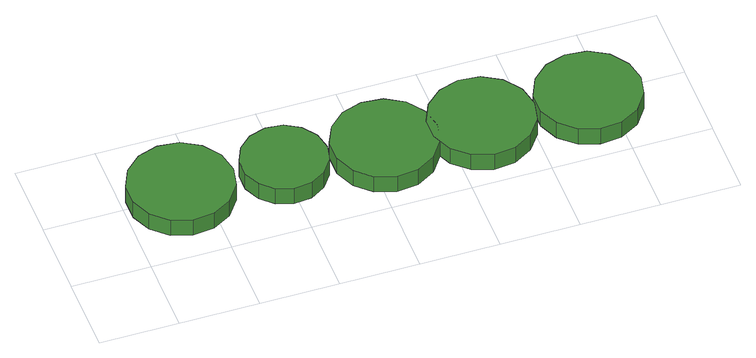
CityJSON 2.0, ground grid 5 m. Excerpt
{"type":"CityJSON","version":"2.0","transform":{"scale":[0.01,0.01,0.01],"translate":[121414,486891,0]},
"CityObjects":{
"tree1":{"type":"SolitaryVegetationObject","attributes":{"function":"something"},"geometry":[{"type":"MultiSurface","lod":"1","boundaries":[[[0,1,2,3,4,5,6,7,8,9,10,11,12,13,14]],[[15,16,17,18,19,20,21,22,23,24,25,26,27,28,29]],[[0,29,28,1]],[[1,28,27,2]],[[2,27,26,3]],[[3,26,25,4]],[[4,25,24,5]],[[5,24,23,6]],[[6,23,22,7]],[[7,22,21,8]],[[8,21,20,9]],[[9,20,19,10]],[[10,19,18,11]],[[11,18,17,12]],[[12,17,16,13]],[[13,16,15,14]],[[14,15,29,0]]]}]},
"tree2":{"type":"SolitaryVegetationObject","attributes":{"function":"something"},"geometry":[{"type":"MultiSurface","lod":"1","boundaries":[[[30,31,32,33,34,35,36,37,38,39,40,41,42,43,44]],[[45,46,47,48,49,50,51,52,53,54,55,56,57,58,59]],[[30,59,58,31]],[[31,58,57,32]],[[32,57,56,33]],[[33,56,55,34]],[[34,55,54,35]],[[35,54,53,36]],[[36,53,52,37]],[[37,52,51,38]],[[38,51,50,39]],[[39,50,49,40]],[[40,49,48,41]],[[41,48,47,42]],[[42,47,46,43]],[[43,46,45,44]],[[44,45,59,30]]]}]},
"tree3":{"type":"SolitaryVegetationObject","attributes":{"function":"something"},"geometry":[{"type":"MultiSurface","lod":"1","boundaries":[[[60,61,62,63,64,65,66,67,68,69,70,71,72,73,74]],[[75,76,77,78,79,80,81,82,83,84,85,86,87,88,89]],[[60,89,88,61]],[[61,88,87,62]],[[62,87,86,63]],[[63,86,85,64]],[[64,85,84,65]],[[65,84,83,66]],[[66,83,82,67]],[[67,82,81,68]],[[68,81,80,69]],[[69,80,79,70]],[[70,79,78,71]],[[71,78,77,72]],[[72,77,76,73]],[[73,76,75,74]],[[74,75,89,60]]]}]},
"tree4":{"type":"SolitaryVegetationObject","attributes":{"function":"something"},"geometry":[{"type":"MultiSurface","lod":"1","boundaries":[[[90,91,92,93,94,95,96,97,98,99,100,101,102,103,104]],[[105,106,107,108,109,110,111,112,113,114,115,116,117,118,119]],[[90,119,118,91]],[[91,118,117,92]],[[92,117,116,93]],[[93,116,115,94]],[[94,115,114,95]],[[95,114,113,96]],[[96,113,112,97]],[[97,112,111,98]],[[98,111,110,99]],[[99,110,109,100]],[[100,109,108,101]],[[101,108,107,102]],[[102,107,106,103]],[[103,106,105,104]],[[104,105,119,90]]]}]},
"tree5":{"type":"SolitaryVegetationObject","attributes":{"function":"something"},"geometry":[{"type":"MultiSurface","lod":"1","boundaries":[[[120,121,122,123,124,125,126,127,128,129,130,131,132,133,134]],[[135,136,137,138,139,140,141,142,143,144,145,146,147,148,149]],[[120,149,148,121]],[[121,148,147,122]],[[122,147,146,123]],[[123,146,145,124]],[[124,145,144,125]],[[125,144,143,126]],[[126,143,142,127]],[[127,142,141,128]],[[128,141,140,129]],[[129,140,139,130]],[[130,139,138,131]],[[131,138,137,132]],[[132,137,136,133]],[[133,136,135,134]],[[134,135,149,120]]]}]}
},
"vertices":[
[672,463,167],[644,597,167],[563,707,167],[445,776,167],[309,790,167],[179,748,167],[78,656,167],[22,531,167],[22,395,167],[78,270,167],[179,179,167],[309,136,167],[445,151,167],[563,219,167],[644,329,167],[644,329,42],[563,219,42],[445,151,42],[309,136,42],[179,179,42],[78,270,42],[22,395,42],[22,531,42],[78,656,42],[179,748,42],[309,790,42],[445,776,42],[563,707,42],[644,597,42],[672,463,42],
[1259,470,153],[1236,579,153],[1170,669,153],[1074,725,153],[963,737,153],[856,702,153],[774,628,153],[728,526,153],[728,414,153],[774,312,153],[856,237,153],[963,203,153],[1074,215,153],[1170,270,153],[1236,361,153],[1236,361,28],[1170,270,28],[1074,215,28],[963,203,28],[856,237,28],[774,312,28],[728,414,28],[728,526,28],[774,628,28],[856,702,28],[963,737,28],[1074,725,28],[1170,669,28],[1236,579,28],[1259,470,28],
[1932,432,145],[1903,566,145],[1823,676,145],[1705,745,145],[1569,759,145],[1439,717,145],[1338,625,145],[1282,501,145],[1282,364,145],[1338,239,145],[1439,148,145],[1569,106,145],[1705,120,145],[1823,188,145],[1903,299,145],[1903,299,20],[1823,188,20],[1705,120,20],[1569,106,20],[1439,148,20],[1338,239,20],[1282,364,20],[1282,501,20],[1338,625,20],[1439,717,20],[1569,759,20],[1705,745,20],[1823,676,20],[1903,566,20],[1932,432,20],
[2531,417,147],[2503,551,147],[2422,661,147],[2304,730,147],[2168,744,147],[2038,702,147],[1937,610,147],[1881,485,147],[1881,349,147],[1937,224,147],[2038,133,147],[2168,90,147],[2304,105,147],[2422,173,147],[2503,283,147],[2503,283,22],[2422,173,22],[2304,105,22],[2168,90,22],[2038,133,22],[1937,224,22],[1881,349,22],[1881,485,22],[1937,610,22],[2038,702,22],[2168,744,22],[2304,730,22],[2422,661,22],[2503,551,22],[2531,417,22],
[3199,424,134],[3170,557,134],[3090,668,134],[2972,736,134],[2836,750,134],[2706,708,134],[2604,617,134],[2549,492,134],[2549,355,134],[2604,231,134],[2706,139,134],[2836,97,134],[2972,111,134],[3090,180,134],[3170,290,134],[3170,290,9],[3090,180,9],[2972,111,9],[2836,97,9],[2706,139,9],[2604,231,9],[2549,355,9],[2549,492,9],[2604,617,9],[2706,708,9],[2836,750,9],[2972,736,9],[3090,668,9],[3170,557,9],[3199,424,9]
]}
